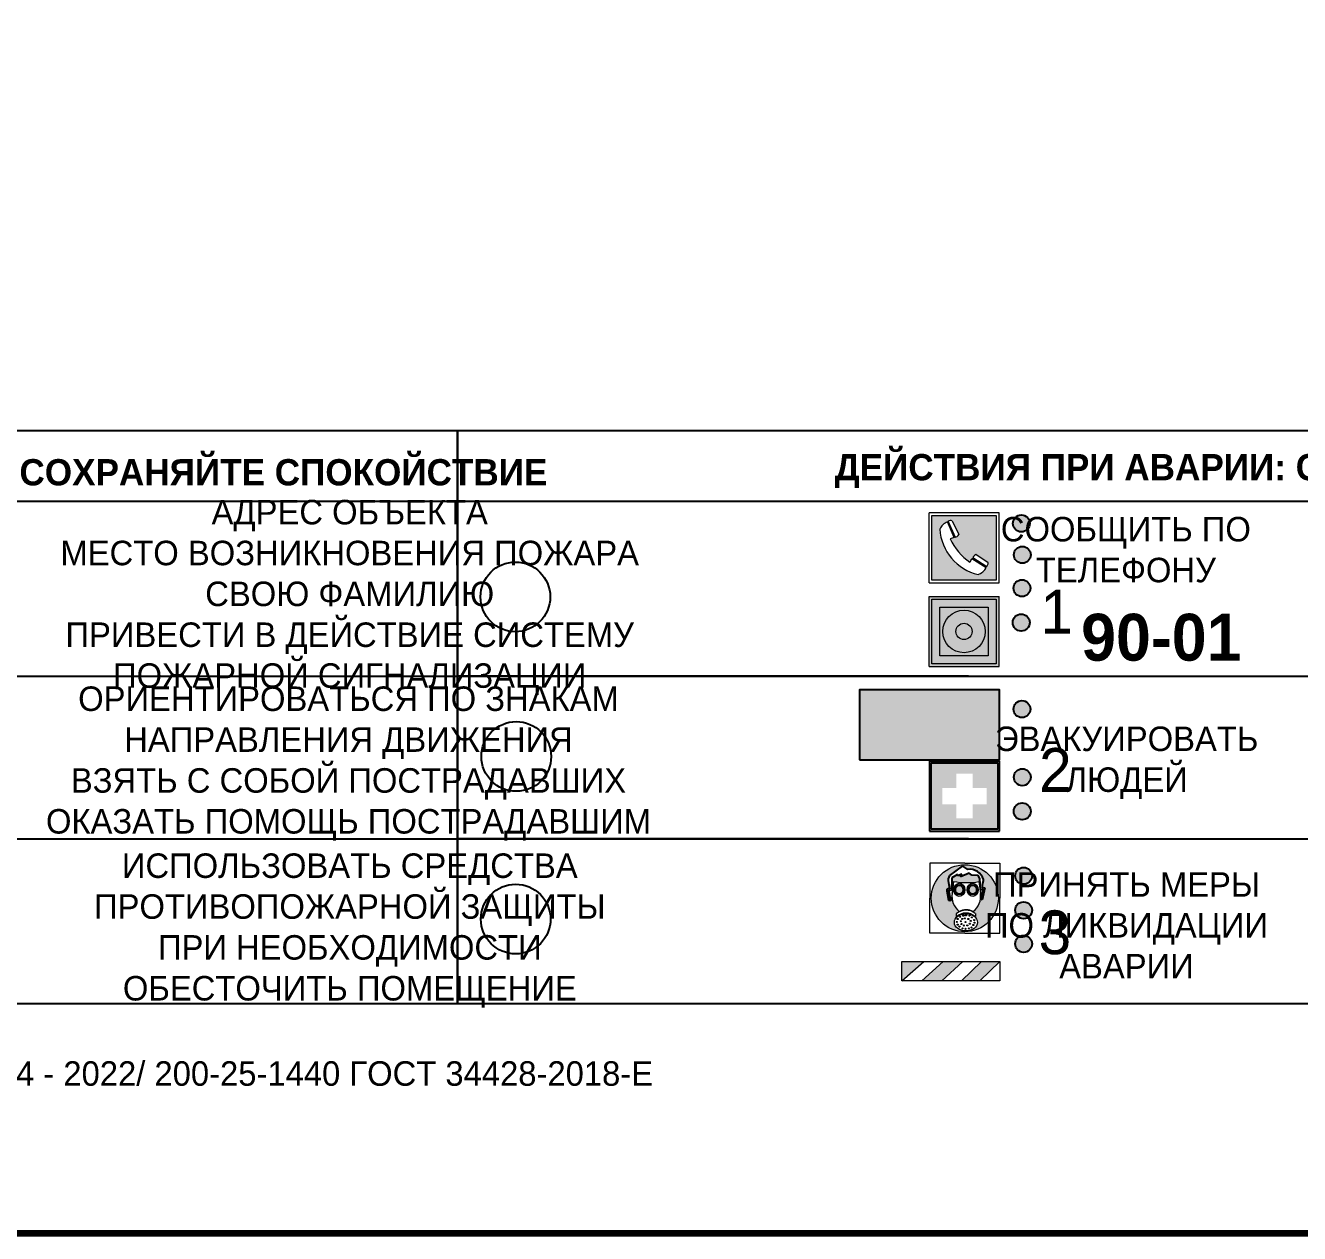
# Model space of a CAD drawing. Header units: millimetres. Extents: x 13810 to 67229, y 12374 to 21950.
# Drawn here: x 18940.1 to 19085.7, y 19476.5 to 19614.5 of the extents above; entities that cross this region are included whole.
import ezdxf

# ---------------------------------------------------------------- set-up
doc = ezdxf.new("R2010")
doc.units = ezdxf.units.MM
doc.styles.add('обычный', font='arial.ttf')

# ---------------------------------------------------------------- blocks, each defined once
blk = doc.blocks.new('A$C38D26F80')
h = blk.add_hatch(color=5)
h.dxf.hatch_style = 1
h.paths.add_polyline_path([(-8.77, -4.48, 1), (-0.19, -4.48, 1)])
h.paths.add_polyline_path([(-6.75, -3.58), (-6.75, -3.31), (-6.62, -3.22), (-6.5, -3.22), (-6.42, -3.3), (-6.39, -3.28), (-6.59, -2.23), (-6.59, -2.01), (-6.38, -1.58), (-4.76, -0.4), (-4.13, -0.79, -0.362848), (-2.1, -2.1, -0.201049), (-2.17, -2.48, 0.085434), (-2.26, -3.13), (-1.9, -3.16), (-2.25, -4.7), (-2.4, -4.59), (-2.43, -4.34), (-2.36, -4.34), (-2.14, -3.34), (-2.47, -3.42), (-2.58, -1.95), (-2.77, -1.58), (-3.58, -1.52), (-3.92, -1.26), (-5.05, -1.73), (-4.87, -1.39), (-5.41, -1.6), (-5.41, -1.46), (-6.13, -1.87), (-6.18, -3.5), (-6.56, -3.47), (-6.37, -4.59), (-6.16, -4.43), (-6.16, -4.66), (-6.36, -4.79), (-6.37, -4.8), (-6.51, -4.76)], flags=16)
h.paths.add_polyline_path([(-6.51, -4.76), (-6.36, -4.79), (-6.37, -4.8)], flags=0)
h.paths.add_polyline_path([(-5.92, -2.34, 0.089508), (-2.67, -2.35), (-2.48, -3.88, -0.268602), (-3.4, -6.18, 0.262449), (-5.2, -6.18, -0.268602), (-6.11, -3.88)], flags=16)
edge = h.paths.add_edge_path(flags=16)
edge.add_ellipse((-5.19, -3.41), major_axis=(0, 0.842), ratio=0.848992, start_angle=0, end_angle=360)
edge = h.paths.add_edge_path(flags=0)
edge.add_ellipse((-5.19, -3.39), major_axis=(0, 0.665), ratio=0.853798, start_angle=0, end_angle=360)
edge = h.paths.add_edge_path(flags=0)
edge.add_ellipse((-5.19, -3.4), major_axis=(0, 0.528), ratio=0.864094, start_angle=0, end_angle=360)
edge = h.paths.add_edge_path(flags=16)
edge.add_ellipse((-3.47, -3.4), major_axis=(0, 0.842), ratio=0.848992, start_angle=0, end_angle=360)
h.paths.add_polyline_path([(-3.13, -6.45), (-3.13, -6.84, 0.383174), (-5.57, -6.85), (-5.57, -6.49, -0.369952)], flags=16)
edge = h.paths.add_edge_path(flags=0)
edge.add_ellipse((-3.47, -3.39), major_axis=(0, 0.665), ratio=0.853798, start_angle=0, end_angle=360)
edge = h.paths.add_edge_path(flags=0)
edge.add_ellipse((-3.47, -3.4), major_axis=(0, 0.528), ratio=0.864094, start_angle=0, end_angle=360)
edge = h.paths.add_edge_path(flags=16)
edge.add_ellipse((-4.34, -7.57), major_axis=(-1.48, 0), ratio=0.744955, start_angle=0, end_angle=360)
h.paths.add_polyline_path([(-5.01, -6.85, -1), (-5.15, -6.85, -1)], flags=0)
h.paths.add_polyline_path([(-5.33, -7.14, -1), (-5.47, -7.14, -1)], flags=0)
h.paths.add_polyline_path([(-4.61, -6.71, -1), (-4.74, -6.71, -1)], flags=16)
h.paths.add_polyline_path([(-5.43, -7.51, -1), (-5.57, -7.51, -1)], flags=0)
h.paths.add_polyline_path([(-4.26, -6.67, -1), (-4.4, -6.67, -1)], flags=16)
h.paths.add_polyline_path([(-4.74, -7.14, -1), (-4.88, -7.14, -1)], flags=0)
h.paths.add_polyline_path([(-4.93, -7.43, -1), (-5.07, -7.43, -1)], flags=0)
h.paths.add_polyline_path([(-4.41, -7.07, -1), (-4.54, -7.07, -1)], flags=0)
h.paths.add_polyline_path([(-5.33, -7.87, -1), (-5.46, -7.87, -1)], flags=0)
h.paths.add_polyline_path([(-3.8, -6.71, -1), (-3.94, -6.71, -1)], flags=16)
h.paths.add_polyline_path([(-4.85, -7.78, -1), (-4.98, -7.78, -1)], flags=0)
h.paths.add_polyline_path([(-3.96, -7.14, -1), (-4.1, -7.14, -1)], flags=0)
h.paths.add_polyline_path([(-4.33, -7.53, -1), (-4.47, -7.53, -1)], flags=0)
h.paths.add_polyline_path([(-5.09, -8.12, -1), (-5.23, -8.12, -1)], flags=0)
h.paths.add_polyline_path([(-3.5, -6.94, -1), (-3.64, -6.94, -1)], flags=0)
h.paths.add_polyline_path([(-4.54, -7.97, -1), (-4.68, -7.97, -1)], flags=0)
h.paths.add_polyline_path([(-3.66, -7.39, -1), (-3.8, -7.39, -1)], flags=0)
h.paths.add_polyline_path([(-4.73, -8.35, -1), (-4.86, -8.35, -1)], flags=0)
h.paths.add_polyline_path([(-4.09, -7.96, -1), (-4.23, -7.96, -1)], flags=0)
h.paths.add_polyline_path([(-3.77, -7.74, -1), (-3.91, -7.74, -1)], flags=0)
h.paths.add_polyline_path([(-3.22, -7.27, -1), (-3.35, -7.27, -1)], flags=0)
h.paths.add_polyline_path([(-4.34, -8.4, -1), (-4.47, -8.4, -1)], flags=0)
h.paths.add_polyline_path([(-3.16, -7.61, -1), (-3.3, -7.61, -1)], flags=0)
h.paths.add_polyline_path([(-3.9, -8.35, -1), (-4.04, -8.35, -1)], flags=0)
h.paths.add_polyline_path([(-3.32, -7.91, -1), (-3.46, -7.91, -1)], flags=0)
h.paths.add_polyline_path([(-3.55, -8.23, -1), (-3.69, -8.23, -1)], flags=0)
at = {"color": 5, "lineweight": 5}
for p, q in [((-4.48, 0), (-8.96, 0)), ((-8.96, 0), (-8.96, -4.48)), ((-4.48, 0), (0, 0)), ((0, 0), (0, -4.48)), ((-6.59, -2.01), (-6.38, -1.58)), ((-6.38, -1.58), (-4.76, -0.4)), ((-5.41, -1.46), (-6.13, -1.87)), ((-4.87, -1.39), (-5.41, -1.6)), ((-5.41, -1.6), (-5.41, -1.46)), ((-3.92, -1.26), (-5.05, -1.73)), ((-5.05, -1.73), (-4.87, -1.39)), ((-4.76, -0.4), (-4.13, -0.79)), ((-3.58, -1.52), (-3.92, -1.26)), ((-2.77, -1.58), (-3.58, -1.52)), ((-2.58, -1.95), (-2.77, -1.58)), ((-6.75, -3.31), (-6.62, -3.22)), ((-6.62, -3.22), (-6.5, -3.22)), ((-6.59, -2.23), (-6.59, -2.01)), ((-6.39, -3.28), (-6.59, -2.23)), ((-6.5, -3.22), (-6.42, -3.3)), ((-6.13, -1.87), (-6.18, -3.5)), ((-5.92, -2.34), (-6.11, -3.88)), ((-2.67, -2.34), (-2.48, -3.88)), ((-2.47, -3.42), (-2.58, -1.95)), ((-1.9, -3.16), (-2.26, -3.13)), ((-2.25, -4.7), (-1.9, -3.16)), ((-8.96, -8.96), (-8.96, -4.48)), ((-6.75, -3.58), (-6.75, -3.31)), ((-6.51, -4.76), (-6.75, -3.58)), ((-6.18, -3.5), (-6.56, -3.47)), ((-6.56, -3.47), (-6.37, -4.59)), ((-6.37, -4.8), (-6.51, -4.76)), ((-6.42, -3.3), (-6.39, -3.28)), ((-6.37, -4.59), (-6.16, -4.43)), ((-6.16, -4.66), (-6.37, -4.8)), ((-6.16, -4.43), (-6.16, -4.66)), ((-2.14, -3.34), (-2.47, -3.42)), ((-2.43, -4.34), (-2.4, -4.59)), ((-2.43, -4.34), (-2.36, -4.34)), ((-2.4, -4.59), (-2.25, -4.7)), ((-2.36, -4.34), (-2.14, -3.34)), ((0, -8.96), (0, -4.48)), ((-5.57, -6.49), (-5.57, -6.85)), ((-3.13, -6.45), (-3.13, -6.84)), ((-4.48, -8.96), (-8.96, -8.96)), ((-4.48, -8.96), (0, -8.96))]:
    blk.add_line(p, q, dxfattribs=at)
at = {"color": 5}
for p, q in [((-6.59, -2.01), (-6.38, -1.58)), ((-6.38, -1.58), (-4.76, -0.4)), ((-5.41, -1.46), (-6.13, -1.87)), ((-4.87, -1.39), (-5.41, -1.6)), ((-5.41, -1.6), (-5.41, -1.46)), ((-3.92, -1.26), (-5.05, -1.73)), ((-5.05, -1.73), (-4.87, -1.39)), ((-4.76, -0.4), (-4.13, -0.79)), ((-3.58, -1.52), (-3.92, -1.26)), ((-2.77, -1.58), (-3.58, -1.52)), ((-2.58, -1.95), (-2.77, -1.58)), ((-6.75, -3.31), (-6.62, -3.22)), ((-6.62, -3.22), (-6.5, -3.22)), ((-6.59, -2.23), (-6.59, -2.01)), ((-6.39, -3.28), (-6.59, -2.23)), ((-6.5, -3.22), (-6.42, -3.3)), ((-6.13, -1.87), (-6.18, -3.5)), ((-2.47, -3.42), (-2.58, -1.95)), ((-2.26, -3.13), (-1.9, -3.16)), ((-1.9, -3.16), (-2.25, -4.7)), ((-6.75, -3.58), (-6.75, -3.31)), ((-6.51, -4.76), (-6.75, -3.58)), ((-6.18, -3.5), (-6.56, -3.47)), ((-6.56, -3.47), (-6.37, -4.59)), ((-6.37, -4.8), (-6.51, -4.76)), ((-6.36, -4.79), (-6.51, -4.76)), ((-6.42, -3.3), (-6.39, -3.28)), ((-6.37, -4.59), (-6.16, -4.43)), ((-6.16, -4.66), (-6.37, -4.8)), ((-6.16, -4.66), (-6.36, -4.79)), ((-6.16, -4.43), (-6.16, -4.66)), ((-2.14, -3.34), (-2.47, -3.42)), ((-2.4, -4.59), (-2.43, -4.34)), ((-2.43, -4.34), (-2.36, -4.34)), ((-2.25, -4.7), (-2.4, -4.59)), ((-2.36, -4.34), (-2.14, -3.34))]:
    blk.add_line(p, q, dxfattribs=at)
at = {"color": 5, "lineweight": 5}
for centre, radius in [((-4.48, -4.48), 4.29), ((-5.5, -7.51), 0.0678), ((-5.4, -7.14), 0.0678), ((-5.4, -7.87), 0.0678), ((-5.16, -8.12), 0.0678), ((-5.08, -6.85), 0.0678), ((-5, -7.43), 0.0678), ((-4.91, -7.78), 0.0678), ((-4.81, -7.14), 0.0678), ((-4.67, -6.71), 0.0678), ((-4.61, -7.97), 0.0678), ((-4.47, -7.07), 0.0678), ((-4.4, -7.53), 0.0678), ((-4.33, -6.67), 0.0678), ((-4.16, -7.96), 0.0678), ((-4.03, -7.14), 0.0678), ((-3.87, -6.71), 0.0678), ((-3.84, -7.74), 0.0678), ((-3.73, -7.39), 0.0678), ((-3.57, -6.94), 0.0678), ((-3.39, -7.91), 0.0678), ((-3.28, -7.27), 0.0678), ((-3.23, -7.61), 0.0678), ((-4.79, -8.35), 0.0678), ((-4.4, -8.4), 0.0678), ((-3.97, -8.35), 0.0678), ((-3.62, -8.23), 0.0678)]:
    blk.add_circle(centre, radius, dxfattribs=at)
at = {"color": 5}
for centre, radius, start, end in [((-3.89, -2.66), 1.88, 17.387, 97.1599), ((-0.35, -3.07), 1.91, 162.2553, 181.7878), ((-2.6, -2.2), 0.511, 326.3906, 11.8614)]:
    blk.add_arc(centre, radius, start, end, dxfattribs=at)
at = {"color": 5, "lineweight": 5}
for centre, radius, start, end in [((-4.28, 6.66), 9.15, 259.6987, 280.1569), ((-0.47, -3.05), 1.79, 161.5846, 182.4584), ((-2.6, -2.2), 0.513, 326.4781, 11.7739), ((-3.66, -4.24), 2.47, 171.573, 231.7124), ((-4.93, -4.24), 2.47, 308.2876, 8.427), ((-4.33, -7.88), 1.87, 50.358, 131.5662), ((-4.34, -8.2), 1.82, 48.4943, 132.3565), ((-4.3, -7.78), 1.83, 60.5889, 119.4111)]:
    blk.add_arc(centre, radius, start, end, dxfattribs=at)
for centre, major_axis, ratio in [((-5.19, -3.41), (0, 0.842), 0.848992), ((-5.19, -3.39), (0, 0.665), 0.853798), ((-5.19, -3.4), (0, 0.528), 0.864094), ((-3.47, -3.4), (0, 0.842), 0.848992), ((-3.47, -3.39), (0, 0.665), 0.853798), ((-3.47, -3.4), (0, 0.528), 0.864094), ((-4.34, -7.57), (-1.48, 0), 0.744955)]:
    blk.add_ellipse(centre, major_axis=major_axis, ratio=ratio, dxfattribs=at)
blk = doc.blocks.new('A$C47DD6509')
at = {"lineweight": 5}
for points in [[(-8.69, 0), (-11.19, 0), (-11.19, -2.22)], [(-4.22, 0), (-6.45, 0), (-8.91, -2.22), (-6.61, -2.22)], [(0, 0), (-2.09, 0), (-4.36, -2.22), (-2.29, -2.22)]]:
    blk.add_hatch(color=242, dxfattribs=at).paths.add_polyline_path(points)
at = {"color": 242, "lineweight": 5}
for p, q in [((-11.19, -2.22), (-8.69, 0)), ((-11.19, -2.22), (-11.19, 0)), ((-11.19, 0), (-8.69, 0)), ((-11.19, 0), (0, 0)), ((-8.91, -2.22), (-6.45, 0)), ((-6.61, -2.22), (-4.22, 0)), ((-4.36, -2.22), (-2.09, 0)), ((-2.29, -2.22), (0, 0)), ((0, 0), (0, -2.22)), ((0, -2.22), (-11.19, -2.22))]:
    blk.add_line(p, q, dxfattribs=at)
blk = doc.blocks.new('A$C32E8229D')
at = {"true_color": 0xffffff}
blk.add_hatch(color=7, dxfattribs=at).paths.add_polyline_path([(0, 0), (0, -8), (16, -8), (16, 0)])
h = blk.add_hatch(color=126)
h.paths.add_polyline_path([(0.2, -0.2), (15.8, -0.2), (15.8, -7.8), (0.2, -7.8)])
h.paths.add_polyline_path([(13.49, -2.05), (12.08, -2.05), (11.37, -2.63, 0.162397), (11.29, -2.84), (11.29, -3.63), (10.35, -3.63), (10.35, -4.05), (11.68, -4.05), (11.68, -3.48), (12.26, -4.28), (11.29, -5.1), (11.29, -6.78), (11.85, -6.78), (11.85, -5.44), (12.8, -4.64), (12.8, -5.94), (14.46, -5.94), (14.46, -5.39), (13.45, -5.39), (13.45, -3.97), (12.46, -2.59), (13.15, -2.59), (13.69, -3.34), (14.18, -3)], flags=16)
h.paths.add_polyline_path([(10.74, -1.82, 1), (11.8, -1.82, 1)], flags=16)
h.paths.add_polyline_path([(9.39, -3.59), (5.99, -3.59), (6.56, -3.03), (5.91, -3.03), (5.1, -3.83), (5.91, -4.64), (6.56, -4.64), (5.99, -4.09), (9.39, -4.09)], flags=16)
h.paths.add_polyline_path([(4.29, -1.08), (1.72, -1.08), (1.72, -6.6), (4.29, -6.6)], flags=16)
at = {"color": 126}
blk.add_lwpolyline([(16, -8), (0, -8), (0, 0), (16, 0)], close=True, dxfattribs=at)
blk = doc.blocks.new('A$C18900ED3')
h = blk.add_hatch(color=126)
h.paths.add_polyline_path([(-0.18, -0.18), (-7.02, -0.18), (-7.02, -7.02), (-0.18, -7.02)])
h.paths.add_polyline_path([(-5.89, -4.46), (-5.89, -2.77), (-4.46, -2.77), (-4.46, -1.31), (-2.77, -1.31), (-2.77, -2.77), (-1.33, -2.77), (-1.33, -4.46), (-2.77, -4.46), (-2.77, -5.89), (-4.46, -5.89), (-4.46, -4.46)], flags=16)
at = {"color": 126}
for p, q in [((-7.2, 0), (-7.2, -7.2)), ((0, 0), (-7.2, 0)), ((0, -7.2), (0, 0)), ((-7.02, -7.02), (-7.02, -0.18)), ((-7.02, -0.18), (-0.18, -0.18)), ((-0.18, -0.18), (-0.18, -7.02)), ((-7.2, -7.2), (0, -7.2)), ((-0.18, -7.02), (-7.02, -7.02))]:
    blk.add_line(p, q, dxfattribs=at)
blk = doc.blocks.new('A$C456E1F9C')
at = {"lineweight": 5}
h = blk.add_hatch(color=242, dxfattribs=at)
h.paths.add_polyline_path([(0.51, -1.47), (0.51, -13.26), (12.29, -13.26), (12.29, -1.47)])
h.paths.add_polyline_path([(5.42, -4.95, -0.254479), (4.78, -5.4), (3.52, -2.53, -0.209735), (4.23, -2.4)], flags=16)
h.paths.add_polyline_path([(8.53, -8.6), (10.87, -10.17), (10.54, -10.76), (8.03, -9.13, -0.192251)], flags=16)
h.paths.add_polyline_path([(4.61, -5.49, 0.005518), (3.87, -5.72, 0.128647), (7.49, -10.01, 0.00809), (7.83, -9.33), (10.47, -10.97, -0.16736), (8.99, -12.25, -0.327862), (1.95, -3.95, -0.166952), (3.36, -2.62)], flags=16)
at = {"color": 242, "lineweight": 5}
for p, q in [((0, -13.77), (0, -0.97)), ((12.8, -0.97), (0, -0.97)), ((12.8, -13.77), (12.8, -0.97)), ((4.61, -5.49), (3.36, -2.62)), ((3.52, -2.53), (4.78, -5.4)), ((4.23, -2.4), (5.42, -4.95)), ((8.03, -9.13), (10.54, -10.76)), ((10.81, -10.12), (8.53, -8.6)), ((7.83, -9.33), (10.47, -10.97)), ((10.54, -10.76), (10.8, -10.3)), ((10.8, -10.3), (10.81, -10.12)), ((0, -13.77), (12.8, -13.77))]:
    blk.add_line(p, q, dxfattribs=at)
blk.add_lwpolyline([(0.51, -1.47), (12.29, -1.47), (12.29, -13.26), (0.51, -13.26)], close=True, dxfattribs=at)
for centre, radius, start, end in [((4.59, -5.34), 2.99, 114.2845, 152.1974), ((11.12, -3.31), 9.19, 183.9915, 256.6009), ((4.02, -3.27), 0.891, 76.3284, 123.7092), ((14.98, -39.1), 35.17, 107.1487, 108.4135), ((13.86, -0.94), 11.08, 205.5536, 234.8762), ((4.68, -4.59), 0.824, 276.9621, 334.0723), ((8.94, -9.5), 0.989, 114.4092, 157.9388), ((-13.31, 0.8), 23.44, 332.5487, 334.4027), ((7.87, -9.46), 3, 291.9291, 329.9329)]:
    blk.add_arc(centre, radius, start, end, dxfattribs=at)
blk = doc.blocks.new('A$C54414219')
at = {"true_color": 0xffffff}
h = blk.add_hatch(color=7, dxfattribs=at)
h.paths.add_polyline_path([(2.39, -9.45), (2.39, -18.3), (11.23, -18.3), (11.23, -9.45)], flags=0)
h.paths.add_polyline_path([(10.71, -13.87, -1), (2.92, -13.87, -1)], flags=0)
h.paths.add_polyline_path([(8.3, -13.87, -1), (5.33, -13.87, -1)], flags=0)
h.paths.add_polyline_path([(0.41, -7.47), (0.41, -20.27), (13.21, -20.27), (13.21, -7.47)])
h.paths.add_polyline_path([(0.92, -19.77), (12.71, -19.77), (12.71, -7.98), (0.92, -7.98)], flags=16)
h.paths.add_polyline_path([(11.23, -9.45), (11.23, -18.3), (2.39, -18.3), (2.39, -9.45)], flags=0)
at = {"lineweight": 5}
h = blk.add_hatch(color=242, dxfattribs=at)
h.paths.add_polyline_path([(12.71, -7.98), (0.92, -7.98), (0.92, -19.77), (12.71, -19.77)])
h.paths.add_polyline_path([(11.23, -18.3), (2.39, -18.3), (2.39, -9.45), (11.23, -9.45)], flags=16)
h.paths.add_polyline_path([(10.71, -13.87, -1), (2.92, -13.87, -1)], flags=0)
h.paths.add_polyline_path([(8.3, -13.87, -1), (5.33, -13.87, -1)], flags=0)
at = {"true_color": 0xffffff}
h = blk.add_hatch(color=7, dxfattribs=at)
h.paths.add_polyline_path([(2.39, -9.45), (2.39, -18.3), (11.23, -18.3), (11.23, -9.45)])
h.paths.add_polyline_path([(10.71, -13.87, -1), (2.92, -13.87, -1)], flags=16)
h.paths.add_polyline_path([(8.3, -13.87, -1), (5.33, -13.87, -1)], flags=0)
at = {"lineweight": 5}
h = blk.add_hatch(color=242, dxfattribs=at)
h.paths.add_polyline_path([(2.92, -13.87, 1), (10.71, -13.87, 1)])
h.paths.add_polyline_path([(8.3, -13.87, -1), (5.33, -13.87, -1)], flags=16)
at = {"color": 242, "lineweight": 5}
for p, q in [((0.41, -20.27), (0.41, -7.47)), ((0.41, -7.47), (13.21, -7.47)), ((0.41, -7.47), (13.21, -7.47)), ((13.21, -20.27), (13.21, -7.47)), ((0.41, -20.27), (13.21, -20.27))]:
    blk.add_line(p, q, dxfattribs=at)
for points in [[(0.92, -7.98), (12.71, -7.98), (12.71, -19.77), (0.92, -19.77)], [(2.39, -9.45), (11.23, -9.45), (11.23, -18.3), (2.39, -18.3)]]:
    blk.add_lwpolyline(points, close=True, dxfattribs=at)
for radius in [3.89, 1.49]:
    blk.add_circle((6.81, -13.87), radius, dxfattribs=at)

msp = doc.modelspace()

# ---------------------------------------------------------------- hatches: boundary and pattern name
at = {"lineweight": 0}
h = msp.add_hatch(color=256, dxfattribs=at)
h.dxf.hatch_style = 1
h.paths.add_polyline_path([(19052.97, 19557.63, 1), (19054.9, 19557.63, 1)])
h = msp.add_hatch(color=256, dxfattribs=at)
h.dxf.hatch_style = 1
h.paths.add_polyline_path([(19053.07, 19554.04, 1), (19055, 19554.04, 1)])
h = msp.add_hatch(color=256, dxfattribs=at)
h.dxf.hatch_style = 1
h.paths.add_polyline_path([(19053.03, 19550.23, 1), (19054.97, 19550.23, 1)])
h = msp.add_hatch(color=256, dxfattribs=at)
h.dxf.hatch_style = 1
h.paths.add_polyline_path([(19052.95, 19546.3, 1), (19054.88, 19546.3, 1)])
h = msp.add_hatch(color=256, dxfattribs=at)
h.dxf.hatch_style = 1
h.paths.add_polyline_path([(19053.04, 19536.42, 1), (19054.97, 19536.42, 1)])
h = msp.add_hatch(color=256, dxfattribs=at)
h.dxf.hatch_style = 1
h.paths.add_polyline_path([(19053.08, 19528.64, 1), (19055.01, 19528.64, 1)])
h = msp.add_hatch(color=256, dxfattribs=at)
h.dxf.hatch_style = 1
h.paths.add_polyline_path([(19053.07, 19524.74, 1), (19055, 19524.74, 1)])
h = msp.add_hatch(color=256, dxfattribs=at)
h.dxf.hatch_style = 1
h.paths.add_polyline_path([(19053.23, 19517.38, 1), (19055.16, 19517.38, 1)])
h = msp.add_hatch(color=256, dxfattribs=at)
h.dxf.hatch_style = 1
h.paths.add_polyline_path([(19053.22, 19513.44, 1), (19055.15, 19513.44, 1)])
h = msp.add_hatch(color=256, dxfattribs=at)
h.dxf.hatch_style = 1
h.paths.add_polyline_path([(19053.22, 19509.6, 1), (19055.16, 19509.6, 1)])

# ---------------------------------------------------------------- linework, layer by layer
at = {"color": 2, "lineweight": 100}
msp.add_lwpolyline([(18820.36, 19871.52), (19420.36, 19871.52), (19420.36, 19476.52), (18820.36, 19476.52)], close=True, dxfattribs=at)
for points in [[(18845.72, 19560.16), (18989.49, 19560.16), (18989.49, 19568.21), (18845.72, 19568.21)], [(18989.49, 19560.16), (19133.25, 19560.16), (19133.25, 19568.21), (18989.49, 19568.21)], [(18845.72, 19560.16), (18989.49, 19560.16), (18989.49, 19502.76), (18845.72, 19502.76)], [(18989.49, 19560.16), (19133.25, 19560.16), (19133.25, 19502.76), (18989.49, 19502.76)]]:
    msp.add_lwpolyline(points, close=True)
for points in [[(18904.14, 19540.17), (18845.72, 19540.17), (18989.49, 19540.17)], [(19047.9, 19540.17), (18989.49, 19540.17), (19133.25, 19540.17)], [(18904.14, 19521.59), (18845.72, 19521.59), (18989.49, 19521.59)], [(19047.9, 19521.59), (18989.49, 19521.59), (19133.25, 19521.59)]]:
    msp.add_lwpolyline(points)
for centre, radius in [((19053.93, 19557.63), 0.966), ((19054.04, 19554.04), 0.966), ((18996.11, 19549.24), 3.98), ((19054, 19550.23), 0.966), ((19053.92, 19546.3), 0.966), ((19054, 19536.42), 0.966), ((18996.21, 19531.01), 3.98), ((19054.04, 19528.64), 0.966), ((19054.03, 19524.74), 0.966), ((19054.19, 19517.38), 0.966), ((18996.15, 19512.44), 3.98), ((19054.19, 19513.44), 0.966), ((19054.19, 19509.6), 0.966)]:
    msp.add_circle(centre, radius)

# ---------------------------------------------------------------- block references
for name, p, xscale, yscale, zscale in [('A$C456E1F9C', (19043.38, 19559.44), 0.625, 0.625, 0.625), ('A$C54414219', (19043.12, 19553.96), 0.625, 0.625, 0.625), ('A$C18900ED3', (19051.44, 19530.49), 1.111111111007631, 1.111111111007631, 1.111111111007631), ('A$C38D26F80', (19051.47, 19518.82), 0.8928571427240968, 0.8928571427240968, 0.8928571427240968)]:
    msp.add_blockref(name, p, dxfattribs=dict(xscale=xscale, yscale=yscale, zscale=zscale))
at = {"xscale": -1}
msp.add_blockref('A$C32E8229D', (19051.44, 19538.64), dxfattribs=at)
at = {"color": 242, "true_color": 0xc1121c}
msp.add_blockref('A$C47DD6509', (19051.46, 19507.6), dxfattribs=at)

# ---------------------------------------------------------------- texts
at = {"lineweight": 0, "attachment_point": 5, "style": 'обычный'}
for s, insert, char_height, width in [('{\\fProxima Nova Rg|b1|i0|c204|p2;ДЕЙСТВИЯ ПРИ ПОЖАРЕ: СОХРАНЯЙТЕ СПОКОЙСТВИЕ\\H1.6644x; }', (18942.89, 19563.04), 3, 175.1736), ('{\\fProxima Nova Rg|b1|i0|c204|p2;ДЕЙСТВИЯ ПРИ АВАРИИ: СОХРАНЯЙТЕ СПОКОЙСТВИЕ\\H1.6644x; }', (19089.1, 19563.62), 3, 175.1736), ('\\pi-8.4,l8.4,t8.4;{\\fProxima Nova Rg|b0|i0|c204|p2;АДРЕС ОБЪЕКТА\\PМЕСТО ВОЗНИКНОВЕНИЯ ПОЖАРА \\PСВОЮ ФАМИЛИЮ\\PПРИВЕСТИ В ДЕЙСТВИЕ СИСТЕМУ \\PПОЖАРНОЙ СИГНАЛИЗАЦИИ}', (18977.18, 19549.18), 2.8, 126.6484), ('{\\fProxima Nova Rg|b0|i0|c204|p2;СООБЩИТЬ ПО \\PТЕЛЕФОНУ}', (19065.87, 19554.62), 2.8, 126.6484), ('{\\fProxima Nova Rg|b0|i0|c204|p2;1\\H1.1667x; }', (19057.97, 19547.55), 5, 126.6484), ('{\\fProxima Nova Rg|b1|i0|c204|p2;\\H1.0714x;90-01\\fProxima Nova Rg|b0|i0|c204|p2;\\H0.93331x; \\H1.3449x; }', (19069.92, 19544.59), 5, 126.6484), ('\\pi-8.4,l8.4,t8.4;{\\fProxima Nova Rg|b0|i0|c204|p2;ОРИЕНТИРОВАТЬСЯ ПО ЗНАКАМ \\PНАПРАВЛЕНИЯ ДВИЖЕНИЯ\\PВЗЯТЬ С СОБОЙ ПОСТРАДАВШИХ\\PОКАЗАТЬ ПОМОЩЬ ПОСТРАДАВШИМ}', (18977.04, 19530.2), 2.8, 126.6484), ('{\\fProxima Nova Rg|b0|i0|c204|p2;ЭВАКУИРОВАТЬ \\PЛЮДЕЙ}', (19065.97, 19530.29), 2.8, 126.6484), ('{\\fProxima Nova Rg|b0|i0|c204|p2;2\\H1.1967x; }', (19057.82, 19529.47), 5, 126.6484), ('\\pi-8.4,l8.4,t8.4;{\\fProxima Nova Rg|b0|i0|c204|p2;ИСПОЛЬЗОВАТЬ СРЕДСТВА \\PПРОТИВОПОЖАРНОЙ ЗАЩИТЫ \\PПРИ НЕОБХОДИМОСТИ \\PОБЕСТОЧИТЬ ПОМЕЩЕНИЕ}', (18977.19, 19511.13), 2.8, 126.6484), ('{\\fProxima Nova Rg|b0|i0|c204|p2;ПРИНЯТЬ МЕРЫ \\PПО ЛИКВИДАЦИИ \\PАВАРИИ}', (19065.94, 19511.72), 2.8, 126.6484), ('{\\fProxima Nova Rg|b0|i0|c204|p2;3\\H1.1967x; }', (19057.76, 19510.89), 5, 126.6484), ('\\pi-8.4,l8.4,t8.4;{\\fProxima Nova Rg|b0|i0|c204|p2;ИЗГОТОВИТЕЛЬ: ИП АНДРЕЕВ А. А.\\fProxima Nova Rg|b0|i0|c0|p2; \\fProxima Nova Rg|b0|i0|c204|p2;ФП-24 - 2022/ 200-25-1440 ГОСТ 34428-2018-Е\\H1.2266x; }', (18937.81, 19494.39), 2.8, 191.3484)]:
    msp.add_mtext(s, dxfattribs=dict(at, insert=insert, char_height=char_height, width=width))

doc.saveas('drawing.dxf')
